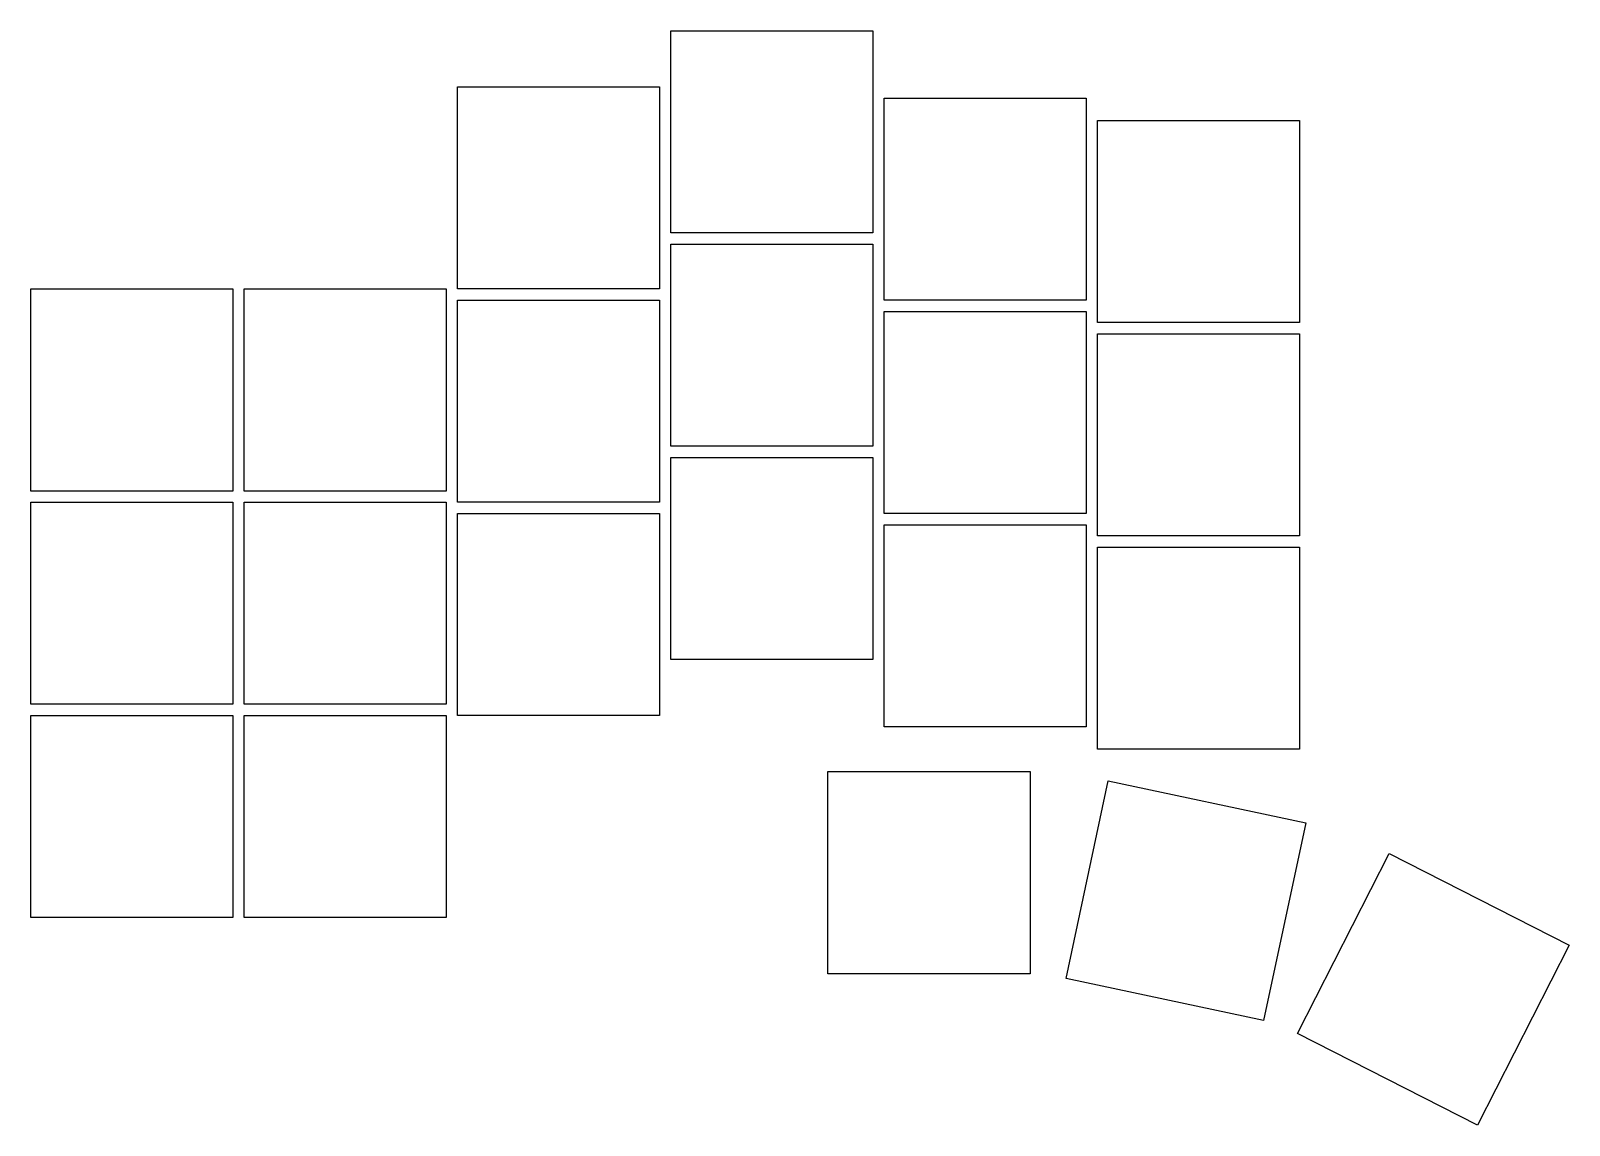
# Model space of a CAD drawing. Header units: millimetres. Extents: x -9 to 128, y -27 to 70.
import ezdxf

# ---------------------------------------------------------------- set-up
doc = ezdxf.new("R2010")
doc.units = ezdxf.units.MM

msp = doc.modelspace()

# ---------------------------------------------------------------- linework, layer by layer
for p, q in [((48, 70), (66, 70)), ((48, 52), (48, 70)), ((66, 70), (66, 52)), ((29, 65), (47, 65)), ((29, 47), (29, 65)), ((47, 65), (47, 47)), ((67, 64), (85, 64)), ((67, 46), (67, 64)), ((85, 64), (85, 46)), ((86, 62), (104, 62)), ((86, 44), (86, 62)), ((104, 62), (104, 44)), ((66, 52), (48, 52)), ((48, 51), (66, 51)), ((48, 33), (48, 51)), ((66, 51), (66, 33)), ((-9, 47), (9, 47)), ((-9, 29), (-9, 47)), ((9, 47), (9, 29)), ((10, 47), (28, 47)), ((10, 29), (10, 47)), ((28, 47), (28, 29)), ((47, 47), (29, 47)), ((29, 46), (47, 46)), ((29, 28), (29, 46)), ((47, 46), (47, 28)), ((85, 46), (67, 46)), ((67, 45), (85, 45)), ((67, 27), (67, 45)), ((85, 45), (85, 27)), ((104, 44), (86, 44)), ((86, 43), (104, 43)), ((86, 25), (86, 43)), ((104, 43), (104, 25)), ((66, 33), (48, 33)), ((48, 32), (66, 32)), ((48, 14), (48, 32)), ((66, 32), (66, 14)), ((9, 29), (-9, 29)), ((28, 29), (10, 29)), ((-9, 28), (9, 28)), ((-9, 10), (-9, 28)), ((9, 28), (9, 10)), ((10, 28), (28, 28)), ((10, 10), (10, 28)), ((28, 28), (28, 10)), ((47, 28), (29, 28)), ((29, 27), (47, 27)), ((29, 9), (29, 27)), ((47, 27), (47, 9)), ((85, 27), (67, 27)), ((67, 26), (85, 26)), ((67, 8), (67, 26)), ((85, 26), (85, 8)), ((104, 25), (86, 25)), ((86, 24), (104, 24)), ((86, 6), (86, 24)), ((104, 24), (104, 6)), ((66, 14), (48, 14)), ((9, 10), (-9, 10)), ((28, 10), (10, 10)), ((-9, 9), (9, 9)), ((-9, -9), (-9, 9)), ((9, 9), (9, -9)), ((10, 9), (28, 9)), ((10, -9), (10, 9)), ((28, 9), (28, -9)), ((47, 9), (29, 9)), ((85, 8), (67, 8)), ((104, 6), (86, 6)), ((62, 4), (80, 4)), ((62, -14), (62, 4)), ((80, 4), (80, -14)), ((83.21, -14.42), (86.95, 3.19)), ((86.95, 3.19), (104.56, -0.55)), ((104.56, -0.55), (100.81, -18.16)), ((103.82, -19.33), (111.99, -3.29)), ((111.99, -3.29), (128.03, -11.46)), ((9, -9), (-9, -9)), ((28, -9), (10, -9)), ((128.03, -11.46), (119.86, -27.5)), ((80, -14), (62, -14)), ((100.81, -18.16), (83.21, -14.42)), ((119.86, -27.5), (103.82, -19.33))]:
    msp.add_line(p, q)

doc.saveas('drawing.dxf')
